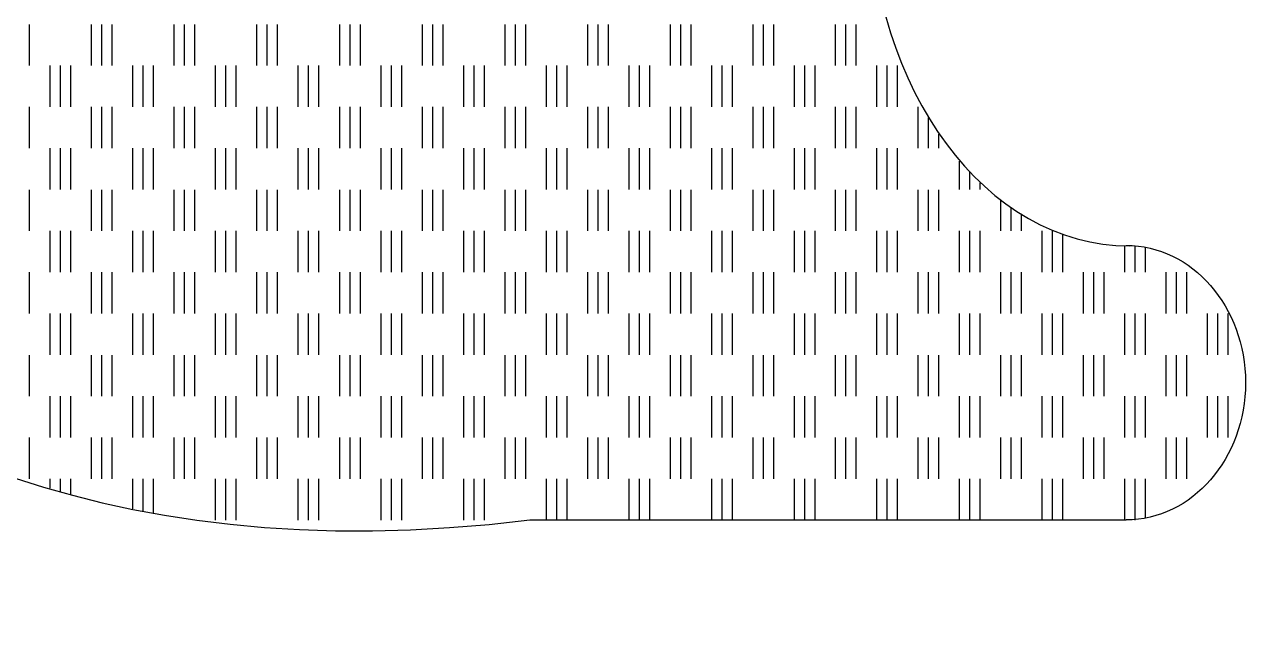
# Model space of a CAD drawing. Extents: x 5 to 365, y 4 to 206.
# Drawn here: x 35.22 to 64.76, y 129.45 to 144.07 of the extents above; entities that cross this region are included whole.
import ezdxf

# ---------------------------------------------------------------- set-up
doc = ezdxf.new("R2010")
doc.units = 0
doc.layers.add('Your_Design', color=7, linetype='CONTINUOUS')

msp = doc.modelspace()

# ---------------------------------------------------------------- linework, layer by layer
at = {"layer": 'Your_Design', "color": 1}
for points in [[(35.348845, 143.072351), (35.348845, 144.066539)], [(36.848845, 143.072351), (36.848845, 144.066539)], [(37.098845, 143.072351), (37.098845, 144.066539)], [(37.348844, 143.072351), (37.348844, 144.066539)], [(38.848845, 143.072351), (38.848845, 144.066539)], [(39.098844, 143.072351), (39.098844, 144.066539)], [(39.348844, 143.072351), (39.348844, 144.066539)], [(40.848844, 143.072351), (40.848844, 144.066539)], [(41.098844, 143.072351), (41.098844, 144.066539)], [(41.348843, 143.072351), (41.348843, 144.066539)], [(42.848847, 143.072351), (42.848847, 144.066539)], [(43.098847, 143.072351), (43.098847, 144.066539)], [(43.348846, 143.072351), (43.348846, 144.066539)], [(44.848847, 143.072351), (44.848847, 144.066539)], [(45.098847, 143.072351), (45.098847, 144.066539)], [(45.348846, 143.072351), (45.348846, 144.066539)], [(46.848843, 143.072351), (46.848843, 144.066539)], [(47.098843, 143.072351), (47.098843, 144.066539)], [(47.348842, 143.072351), (47.348842, 144.066539)], [(48.848843, 143.072351), (48.848843, 144.066539)], [(49.098842, 143.072351), (49.098842, 144.066539)], [(49.348842, 143.072351), (49.348842, 144.066539)], [(50.848849, 143.072351), (50.848849, 144.066539)], [(51.098849, 143.072351), (51.098849, 144.066539)], [(51.348848, 143.072351), (51.348848, 144.066539)], [(52.848845, 143.072351), (52.848845, 144.066539)], [(53.098845, 143.072351), (53.098845, 144.066539)], [(53.348844, 143.072351), (53.348844, 144.066539)], [(54.841422, 143.072358), (54.841422, 144.066539)], [(55.091422, 143.072358), (55.091422, 144.066539)], [(55.341421, 143.072358), (55.341421, 144.066539)], [(57.091418, 141.072355), (57.091418, 141.80777)], [(57.341417, 141.072355), (57.341417, 141.410895)], [(35.848847, 140.070537), (35.848847, 141.072355)], [(36.098847, 140.070537), (36.098847, 141.072355)], [(36.348846, 140.071542), (36.348846, 141.072355)], [(37.848847, 140.070537), (37.848847, 141.072355)], [(38.098846, 140.070537), (38.098846, 141.072355)], [(38.348846, 140.071542), (38.348846, 141.072355)], [(39.848846, 140.070537), (39.848846, 141.072355)], [(40.098846, 140.070537), (40.098846, 141.072355)], [(40.348845, 140.071542), (40.348845, 141.072355)], [(41.848846, 140.070537), (41.848846, 141.072355)], [(42.098845, 140.070537), (42.098845, 141.072355)], [(42.348845, 140.071542), (42.348845, 141.072355)], [(43.848849, 140.070537), (43.848849, 141.072355)], [(44.098849, 140.070537), (44.098849, 141.072355)], [(44.348848, 140.071542), (44.348848, 141.072355)], [(45.848849, 140.070537), (45.848849, 141.072355)], [(46.098848, 140.070537), (46.098848, 141.072355)], [(46.348848, 140.071542), (46.348848, 141.072355)], [(47.848845, 140.070537), (47.848845, 141.072355)], [(48.098844, 140.070537), (48.098844, 141.072355)], [(48.348844, 140.071542), (48.348844, 141.072355)], [(49.848844, 140.070537), (49.848844, 141.072355)], [(50.098844, 140.070537), (50.098844, 141.072355)], [(50.348843, 140.071542), (50.348843, 141.072355)], [(51.848847, 140.070537), (51.848847, 141.072355)], [(52.098847, 140.070537), (52.098847, 141.072355)], [(52.348846, 140.071542), (52.348846, 141.072355)], [(53.848847, 140.070537), (53.848847, 141.072355)], [(54.098846, 140.070537), (54.098846, 141.072355)], [(54.348846, 140.071542), (54.348846, 141.072355)], [(55.84142, 140.070537), (55.84142, 141.072355)], [(56.09142, 140.070537), (56.09142, 141.072355)], [(56.341419, 140.071542), (56.341419, 141.072355)], [(57.841416, 140.070537), (57.841416, 140.760524)], [(58.091416, 140.070537), (58.091416, 140.505392)], [(35.348845, 139.072348), (35.348845, 140.066536)], [(36.848845, 139.072348), (36.848845, 140.066536)], [(37.098845, 139.072348), (37.098845, 140.066536)], [(37.348844, 139.072348), (37.348844, 140.066536)], [(38.848845, 139.072348), (38.848845, 140.066536)], [(39.098844, 139.072348), (39.098844, 140.066536)], [(39.348844, 139.072348), (39.348844, 140.066536)], [(40.848844, 139.072348), (40.848844, 140.066536)], [(41.098844, 139.072348), (41.098844, 140.066536)], [(41.348843, 139.072348), (41.348843, 140.066536)], [(42.848847, 139.072348), (42.848847, 140.066536)], [(43.098847, 139.072348), (43.098847, 140.066536)], [(43.348846, 139.072348), (43.348846, 140.066536)], [(44.848847, 139.072348), (44.848847, 140.066536)], [(45.098847, 139.072348), (45.098847, 140.066536)], [(45.348846, 139.072348), (45.348846, 140.066536)], [(46.848843, 139.072348), (46.848843, 140.066536)], [(47.098843, 139.072348), (47.098843, 140.066536)], [(47.348842, 139.072348), (47.348842, 140.066536)], [(48.848843, 139.072348), (48.848843, 140.066536)], [(49.098842, 139.072348), (49.098842, 140.066536)], [(49.348842, 139.072348), (49.348842, 140.066536)], [(50.848849, 139.072348), (50.848849, 140.066536)], [(51.098849, 139.072348), (51.098849, 140.066536)], [(51.348848, 139.072348), (51.348848, 140.066536)], [(52.848845, 139.072348), (52.848845, 140.066536)], [(53.098845, 139.072348), (53.098845, 140.066536)], [(53.348844, 139.072348), (53.348844, 140.066536)], [(54.841422, 139.072348), (54.841422, 140.066536)], [(55.091422, 139.072348), (55.091422, 140.066536)], [(55.341421, 139.072348), (55.341421, 140.066536)], [(56.841418, 139.072348), (56.841418, 140.066536)], [(57.091418, 139.072348), (57.091418, 140.066536)], [(57.341417, 139.072348), (57.341417, 140.066536)], [(58.341415, 140.071542), (58.341415, 140.231357)], [(58.841414, 139.072348), (58.841414, 139.830306)], [(59.091414, 139.072348), (59.091414, 139.641312)], [(59.341413, 139.072348), (59.341413, 139.480675)], [(60.341411, 138.07235), (60.341411, 138.97785)], [(61.841419, 138.07235), (61.841419, 138.703826)], [(62.091418, 138.07235), (62.091418, 138.71327)], [(62.341418, 138.07235), (62.341418, 138.675473)], [(35.848847, 136.070538), (35.848847, 137.072352)], [(36.098847, 136.070538), (36.098847, 137.072352)], [(36.348846, 136.071539), (36.348846, 137.072352)], [(37.848847, 136.070538), (37.848847, 137.072352)], [(38.098846, 136.070538), (38.098846, 137.072352)], [(38.348846, 136.071539), (38.348846, 137.072352)], [(39.848846, 136.070538), (39.848846, 137.072352)], [(40.098846, 136.070538), (40.098846, 137.072352)], [(40.348845, 136.071539), (40.348845, 137.072352)], [(41.848846, 136.070538), (41.848846, 137.072352)], [(42.098845, 136.070538), (42.098845, 137.072352)], [(42.348845, 136.071539), (42.348845, 137.072352)], [(43.848849, 136.070538), (43.848849, 137.072352)], [(44.098849, 136.070538), (44.098849, 137.072352)], [(44.348848, 136.071539), (44.348848, 137.072352)], [(45.848849, 136.070538), (45.848849, 137.072352)], [(46.098848, 136.070538), (46.098848, 137.072352)], [(46.348848, 136.071539), (46.348848, 137.072352)], [(47.848845, 136.070538), (47.848845, 137.072352)], [(48.098844, 136.070538), (48.098844, 137.072352)], [(48.348844, 136.071539), (48.348844, 137.072352)], [(49.848844, 136.070538), (49.848844, 137.072352)], [(50.098844, 136.070538), (50.098844, 137.072352)], [(50.348843, 136.071539), (50.348843, 137.072352)], [(51.848847, 136.070538), (51.848847, 137.072352)], [(52.098847, 136.070538), (52.098847, 137.072352)], [(52.348846, 136.071539), (52.348846, 137.072352)], [(53.848847, 136.070538), (53.848847, 137.072352)], [(54.098846, 136.070538), (54.098846, 137.072352)], [(54.348846, 136.071539), (54.348846, 137.072352)], [(55.84142, 136.070538), (55.84142, 137.072352)], [(56.09142, 136.070538), (56.09142, 137.072352)], [(56.341419, 136.071539), (56.341419, 137.072352)], [(57.841416, 136.070545), (57.841416, 137.072352)], [(58.091416, 136.070545), (58.091416, 137.072352)], [(58.341415, 136.071539), (58.341415, 137.072352)], [(59.841412, 136.070538), (59.841412, 137.072352)], [(60.091412, 136.070538), (60.091412, 137.072352)], [(60.341411, 136.071539), (60.341411, 137.072352)], [(61.841419, 136.070545), (61.841419, 137.072352)], [(62.091418, 136.070545), (62.091418, 137.072352)], [(62.341418, 136.071539), (62.341418, 137.072352)], [(63.841418, 136.070538), (63.841418, 137.072352)], [(64.091418, 136.070538), (64.091418, 137.072352)], [(64.341417, 136.071539), (64.341417, 137.072352)], [(35.348845, 135.072349), (35.348845, 136.066537)], [(36.848845, 135.072349), (36.848845, 136.066537)], [(37.098845, 135.072349), (37.098845, 136.066537)], [(37.348844, 135.072349), (37.348844, 136.066537)], [(38.848845, 135.07236), (38.848845, 136.066537)], [(39.098844, 135.07236), (39.098844, 136.066537)], [(39.348844, 135.07236), (39.348844, 136.066537)], [(40.848844, 135.072349), (40.848844, 136.066537)], [(41.098844, 135.072349), (41.098844, 136.066537)], [(41.348843, 135.072349), (41.348843, 136.066537)], [(42.848847, 135.072349), (42.848847, 136.066537)], [(43.098847, 135.072349), (43.098847, 136.066537)], [(43.348846, 135.072349), (43.348846, 136.066537)], [(44.848847, 135.072349), (44.848847, 136.066537)], [(45.098847, 135.072349), (45.098847, 136.066537)], [(45.348846, 135.072349), (45.348846, 136.066537)], [(46.848843, 135.07236), (46.848843, 136.066537)], [(47.098843, 135.07236), (47.098843, 136.066537)], [(47.348842, 135.07236), (47.348842, 136.066537)], [(48.848843, 135.072349), (48.848843, 136.066537)], [(49.098842, 135.072349), (49.098842, 136.066537)], [(49.348842, 135.072349), (49.348842, 136.066537)], [(50.848849, 135.072349), (50.848849, 136.066537)], [(51.098849, 135.072349), (51.098849, 136.066537)], [(51.348848, 135.072349), (51.348848, 136.066537)], [(52.848845, 135.072349), (52.848845, 136.066537)], [(53.098845, 135.072349), (53.098845, 136.066537)], [(53.348844, 135.072349), (53.348844, 136.066537)], [(54.841422, 135.07236), (54.841422, 136.066544)], [(55.091422, 135.07236), (55.091422, 136.066544)], [(55.341421, 135.07236), (55.341421, 136.066544)], [(56.841418, 135.07236), (56.841418, 136.066544)], [(57.091418, 135.07236), (57.091418, 136.066544)], [(57.341417, 135.07236), (57.341417, 136.066544)], [(58.841414, 135.07236), (58.841414, 136.066544)], [(59.091414, 135.07236), (59.091414, 136.066544)], [(59.341413, 135.07236), (59.341413, 136.066544)], [(60.841421, 135.07236), (60.841421, 136.066544)], [(61.09142, 135.07236), (61.09142, 136.066544)], [(61.34142, 135.07236), (61.34142, 136.066544)], [(62.841417, 135.07236), (62.841417, 136.066544)], [(63.091416, 135.07236), (63.091416, 136.066544)], [(63.341416, 135.07236), (63.341416, 136.066544)], [(35.848847, 132.84539), (35.848847, 133.072353)], [(36.098847, 132.769793), (36.098847, 133.072353)], [(36.348846, 132.676304), (36.348846, 133.072353)], [(37.848847, 132.344569), (37.848847, 133.072353)], [(38.098846, 132.278423), (38.098846, 133.072353)], [(38.348846, 132.232181), (38.348846, 133.072353)], [(39.848846, 132.070546), (39.848846, 133.072353)], [(40.098846, 132.070546), (40.098846, 133.072353)], [(40.348845, 132.07154), (40.348845, 133.072353)], [(41.848846, 132.070535), (41.848846, 133.072353)], [(42.098845, 132.070535), (42.098845, 133.072353)], [(42.348845, 132.07154), (42.348845, 133.072353)], [(43.848849, 132.070535), (43.848849, 133.072353)], [(44.098849, 132.070535), (44.098849, 133.072353)], [(44.348848, 132.07154), (44.348848, 133.072353)], [(45.848849, 132.070535), (45.848849, 133.072353)], [(46.098848, 132.070535), (46.098848, 133.072353)], [(46.348848, 132.07154), (46.348848, 133.072353)], [(47.848845, 132.070546), (47.848845, 133.072353)], [(48.098844, 132.070546), (48.098844, 133.072353)], [(48.348844, 132.07154), (48.348844, 133.072353)], [(49.848844, 132.070535), (49.848844, 133.072353)], [(50.098844, 132.070535), (50.098844, 133.072353)], [(50.348843, 132.07154), (50.348843, 133.072353)], [(51.848847, 132.070535), (51.848847, 133.072353)], [(52.098847, 132.070535), (52.098847, 133.072353)], [(52.348846, 132.07154), (52.348846, 133.072353)], [(53.848847, 132.070535), (53.848847, 133.072353)], [(54.098846, 132.070535), (54.098846, 133.072353)], [(54.348846, 132.07154), (54.348846, 133.072353)], [(55.84142, 132.070546), (55.84142, 133.072353)], [(56.09142, 132.070546), (56.09142, 133.072353)], [(56.341419, 132.07154), (56.341419, 133.072353)], [(57.841416, 132.070546), (57.841416, 133.072353)], [(58.091416, 132.070546), (58.091416, 133.072353)], [(58.341415, 132.07154), (58.341415, 133.072353)], [(59.841412, 132.070546), (59.841412, 133.072353)], [(60.091412, 132.070546), (60.091412, 133.072353)], [(60.341411, 132.07154), (60.341411, 133.072353)], [(61.841419, 132.070546), (61.841419, 133.072353)], [(62.091418, 132.070546), (62.091418, 133.072353)], [(62.341418, 132.137686), (62.341418, 133.072353)], [(47.45065, 132.076933), (61.871487, 132.076933)]]:
    msp.add_lwpolyline(points, dxfattribs=at)
for points in [[(21.012446, 147.14746), (21.012446, 147.14746), (26.162747, 129.445565), (47.45065, 132.076933)], [(55.681886, 147.155575), (55.681886, 142.490162), (58.486629, 138.708091), (61.946438, 138.708091)], [(35.848847, 142.072353), (35.848847, 143.041098), (35.848847, 143.072351), (35.848847, 143.072351)], [(36.098847, 142.072353), (36.098847, 143.041098), (36.098847, 143.072351), (36.098847, 143.072351)], [(36.348846, 142.072353), (36.348846, 143.041098), (36.348846, 143.072351), (36.348846, 143.072351)], [(37.848847, 142.072353), (37.848847, 143.041098), (37.848847, 143.072351), (37.848847, 143.072351)], [(38.098846, 142.072353), (38.098846, 143.041098), (38.098846, 143.072351), (38.098846, 143.072351)], [(38.348846, 142.072353), (38.348846, 143.041098), (38.348846, 143.072351), (38.348846, 143.072351)], [(39.848846, 142.072353), (39.848846, 143.041098), (39.848846, 143.072351), (39.848846, 143.072351)], [(40.098846, 142.072353), (40.098846, 143.041098), (40.098846, 143.072351), (40.098846, 143.072351)], [(40.348845, 142.072353), (40.348845, 143.041098), (40.348845, 143.072351), (40.348845, 143.072351)], [(41.848846, 142.072353), (41.848846, 143.041098), (41.848846, 143.072351), (41.848846, 143.072351)], [(42.098845, 142.072353), (42.098845, 143.041098), (42.098845, 143.072351), (42.098845, 143.072351)], [(42.348845, 142.072353), (42.348845, 143.041098), (42.348845, 143.072351), (42.348845, 143.072351)], [(43.848849, 142.072353), (43.848849, 143.041098), (43.848849, 143.072351), (43.848849, 143.072351)], [(44.098849, 142.072353), (44.098849, 143.041098), (44.098849, 143.072351), (44.098849, 143.072351)], [(44.348848, 142.072353), (44.348848, 143.041098), (44.348848, 143.072351), (44.348848, 143.072351)], [(45.848849, 142.072353), (45.848849, 143.041098), (45.848849, 143.072351), (45.848849, 143.072351)], [(46.098848, 142.072353), (46.098848, 143.041098), (46.098848, 143.072351), (46.098848, 143.072351)], [(46.348848, 142.072353), (46.348848, 143.041098), (46.348848, 143.072351), (46.348848, 143.072351)], [(47.848845, 142.072353), (47.848845, 143.041098), (47.848845, 143.072351), (47.848845, 143.072351)], [(48.098844, 142.072353), (48.098844, 143.041098), (48.098844, 143.072351), (48.098844, 143.072351)], [(48.348844, 142.072353), (48.348844, 143.041098), (48.348844, 143.072351), (48.348844, 143.072351)], [(49.848844, 142.072353), (49.848844, 143.041098), (49.848844, 143.072351), (49.848844, 143.072351)], [(50.098844, 142.072353), (50.098844, 143.041098), (50.098844, 143.072351), (50.098844, 143.072351)], [(50.348843, 142.072353), (50.348843, 143.041098), (50.348843, 143.072351), (50.348843, 143.072351)], [(51.848847, 142.072353), (51.848847, 143.041098), (51.848847, 143.072351), (51.848847, 143.072351)], [(52.098847, 142.072353), (52.098847, 143.041098), (52.098847, 143.072351), (52.098847, 143.072351)], [(52.348846, 142.072353), (52.348846, 143.041098), (52.348846, 143.072351), (52.348846, 143.072351)], [(53.848847, 142.072353), (53.848847, 143.041098), (53.848847, 143.072351), (53.848847, 143.072351)], [(54.098846, 142.072353), (54.098846, 143.041098), (54.098846, 143.072351), (54.098846, 143.072351)], [(54.348846, 142.072353), (54.348846, 143.041098), (54.348846, 143.072351), (54.348846, 143.072351)], [(55.84142, 142.072353), (55.84142, 143.041105), (55.84142, 143.072358), (55.84142, 143.072358)], [(56.09142, 142.072353), (56.09142, 143.041105), (56.09142, 143.072358), (56.09142, 143.072358)], [(56.341419, 142.072353), (56.341419, 143.041105), (56.341419, 143.072351), (56.341419, 143.072351)], [(35.348845, 141.072355), (35.348845, 142.0411), (35.348845, 142.072353), (35.348845, 142.072353)], [(36.848845, 141.072355), (36.848845, 142.0411), (36.848845, 142.072353), (36.848845, 142.072353)], [(37.098845, 141.072355), (37.098845, 142.0411), (37.098845, 142.072353), (37.098845, 142.072353)], [(37.348844, 141.072355), (37.348844, 142.0411), (37.348844, 142.072353), (37.348844, 142.072353)], [(38.848845, 141.072355), (38.848845, 142.0411), (38.848845, 142.072353), (38.848845, 142.072353)], [(39.098844, 141.072355), (39.098844, 142.0411), (39.098844, 142.072353), (39.098844, 142.072353)], [(39.348844, 141.072355), (39.348844, 142.0411), (39.348844, 142.072353), (39.348844, 142.072353)], [(40.848844, 141.072355), (40.848844, 142.0411), (40.848844, 142.072353), (40.848844, 142.072353)], [(41.098844, 141.072355), (41.098844, 142.0411), (41.098844, 142.072353), (41.098844, 142.072353)], [(41.348843, 141.072355), (41.348843, 142.0411), (41.348843, 142.072353), (41.348843, 142.072353)], [(42.848847, 141.072355), (42.848847, 142.0411), (42.848847, 142.072353), (42.848847, 142.072353)], [(43.098847, 141.072355), (43.098847, 142.0411), (43.098847, 142.072353), (43.098847, 142.072353)], [(43.348846, 141.072355), (43.348846, 142.0411), (43.348846, 142.072353), (43.348846, 142.072353)], [(44.848847, 141.072355), (44.848847, 142.0411), (44.848847, 142.072353), (44.848847, 142.072353)], [(45.098847, 141.072355), (45.098847, 142.0411), (45.098847, 142.072353), (45.098847, 142.072353)], [(45.348846, 141.072355), (45.348846, 142.0411), (45.348846, 142.072353), (45.348846, 142.072353)], [(46.848843, 141.072355), (46.848843, 142.0411), (46.848843, 142.072353), (46.848843, 142.072353)], [(47.098843, 141.072355), (47.098843, 142.0411), (47.098843, 142.072353), (47.098843, 142.072353)], [(47.348842, 141.072355), (47.348842, 142.0411), (47.348842, 142.072353), (47.348842, 142.072353)], [(48.848843, 141.072355), (48.848843, 142.0411), (48.848843, 142.072353), (48.848843, 142.072353)], [(49.098842, 141.072355), (49.098842, 142.0411), (49.098842, 142.072353), (49.098842, 142.072353)], [(49.348842, 141.072355), (49.348842, 142.0411), (49.348842, 142.072353), (49.348842, 142.072353)], [(50.848849, 141.072355), (50.848849, 142.0411), (50.848849, 142.072353), (50.848849, 142.072353)], [(51.098849, 141.072355), (51.098849, 142.0411), (51.098849, 142.072353), (51.098849, 142.072353)], [(51.348848, 141.072355), (51.348848, 142.0411), (51.348848, 142.072353), (51.348848, 142.072353)], [(52.848845, 141.072355), (52.848845, 142.0411), (52.848845, 142.072353), (52.848845, 142.072353)], [(53.098845, 141.072355), (53.098845, 142.0411), (53.098845, 142.072353), (53.098845, 142.072353)], [(53.348844, 141.072355), (53.348844, 142.0411), (53.348844, 142.072353), (53.348844, 142.072353)], [(54.841422, 141.072355), (54.841422, 142.041107), (54.841422, 142.072353), (54.841422, 142.072353)], [(55.091422, 141.072355), (55.091422, 142.0411), (55.091422, 142.072353), (55.091422, 142.072353)], [(55.341421, 141.072355), (55.341421, 142.041107), (55.341421, 142.072353), (55.341421, 142.072353)], [(56.841418, 141.072355), (56.841418, 142.041107), (56.841418, 142.072353), (56.841418, 142.072353)], [(35.848847, 138.07235), (35.848847, 139.041096), (35.848847, 139.072348), (35.848847, 139.072348)], [(36.098847, 138.07235), (36.098847, 139.041096), (36.098847, 139.072348), (36.098847, 139.072348)], [(36.348846, 138.07235), (36.348846, 139.041096), (36.348846, 139.072348), (36.348846, 139.072348)], [(37.848847, 138.07235), (37.848847, 139.041096), (37.848847, 139.072348), (37.848847, 139.072348)], [(38.098846, 138.07235), (38.098846, 139.041096), (38.098846, 139.072348), (38.098846, 139.072348)], [(38.348846, 138.07235), (38.348846, 139.041096), (38.348846, 139.072348), (38.348846, 139.072348)], [(39.848846, 138.07235), (39.848846, 139.041096), (39.848846, 139.072348), (39.848846, 139.072348)], [(40.098846, 138.07235), (40.098846, 139.041096), (40.098846, 139.072348), (40.098846, 139.072348)], [(40.348845, 138.07235), (40.348845, 139.041096), (40.348845, 139.072348), (40.348845, 139.072348)], [(41.848846, 138.07235), (41.848846, 139.041096), (41.848846, 139.072348), (41.848846, 139.072348)], [(42.098845, 138.07235), (42.098845, 139.041096), (42.098845, 139.072348), (42.098845, 139.072348)], [(42.348845, 138.07235), (42.348845, 139.041096), (42.348845, 139.072348), (42.348845, 139.072348)], [(43.848849, 138.07235), (43.848849, 139.041096), (43.848849, 139.072348), (43.848849, 139.072348)], [(44.098849, 138.07235), (44.098849, 139.041096), (44.098849, 139.072348), (44.098849, 139.072348)], [(44.348848, 138.07235), (44.348848, 139.041096), (44.348848, 139.072348), (44.348848, 139.072348)], [(45.848849, 138.07235), (45.848849, 139.041096), (45.848849, 139.072348), (45.848849, 139.072348)], [(46.098848, 138.07235), (46.098848, 139.041096), (46.098848, 139.072348), (46.098848, 139.072348)], [(46.348848, 138.07235), (46.348848, 139.041096), (46.348848, 139.072348), (46.348848, 139.072348)], [(47.848845, 138.07235), (47.848845, 139.041096), (47.848845, 139.072348), (47.848845, 139.072348)], [(48.098844, 138.07235), (48.098844, 139.041096), (48.098844, 139.072348), (48.098844, 139.072348)], [(48.348844, 138.07235), (48.348844, 139.041096), (48.348844, 139.072348), (48.348844, 139.072348)], [(49.848844, 138.07235), (49.848844, 139.041096), (49.848844, 139.072348), (49.848844, 139.072348)], [(50.098844, 138.07235), (50.098844, 139.041096), (50.098844, 139.072348), (50.098844, 139.072348)], [(50.348843, 138.07235), (50.348843, 139.041096), (50.348843, 139.072348), (50.348843, 139.072348)], [(51.848847, 138.07235), (51.848847, 139.041096), (51.848847, 139.072348), (51.848847, 139.072348)], [(52.098847, 138.07235), (52.098847, 139.041096), (52.098847, 139.072348), (52.098847, 139.072348)], [(52.348846, 138.07235), (52.348846, 139.041096), (52.348846, 139.072348), (52.348846, 139.072348)], [(53.848847, 138.07235), (53.848847, 139.041096), (53.848847, 139.072348), (53.848847, 139.072348)], [(54.098846, 138.07235), (54.098846, 139.041096), (54.098846, 139.072348), (54.098846, 139.072348)], [(54.348846, 138.07235), (54.348846, 139.041096), (54.348846, 139.072348), (54.348846, 139.072348)], [(55.84142, 138.07235), (55.84142, 139.041096), (55.84142, 139.072348), (55.84142, 139.072348)], [(56.09142, 138.07235), (56.09142, 139.041096), (56.09142, 139.072348), (56.09142, 139.072348)], [(56.341419, 138.07235), (56.341419, 139.041096), (56.341419, 139.072348), (56.341419, 139.072348)], [(57.841416, 138.07235), (57.841416, 139.041096), (57.841416, 139.072348), (57.841416, 139.072348)], [(58.091416, 138.07235), (58.091416, 139.041096), (58.091416, 139.072348), (58.091416, 139.072348)], [(58.341415, 138.07235), (58.341415, 139.041096), (58.341415, 139.072348), (58.341415, 139.072348)], [(59.841412, 138.07235), (59.841412, 139.041096), (59.841412, 139.072348), (59.841412, 139.072348)], [(60.091412, 138.07235), (60.091412, 139.041096), (60.091412, 139.072348), (60.091412, 139.072348)], [(61.87126, 138.719977), (63.466726, 138.719977), (64.760278, 137.23262), (64.760278, 135.397841)], [(35.348845, 137.072352), (35.348845, 138.041101), (35.348845, 138.07235), (35.348845, 138.07235)], [(36.848845, 137.072352), (36.848845, 138.041101), (36.848845, 138.07235), (36.848845, 138.07235)], [(37.098845, 137.072352), (37.098845, 138.041098), (37.098845, 138.07235), (37.098845, 138.07235)], [(37.348844, 137.072352), (37.348844, 138.041101), (37.348844, 138.07235), (37.348844, 138.07235)], [(38.848845, 137.072352), (38.848845, 138.041101), (38.848845, 138.07235), (38.848845, 138.07235)], [(39.098844, 137.072352), (39.098844, 138.041098), (39.098844, 138.07235), (39.098844, 138.07235)], [(39.348844, 137.072352), (39.348844, 138.041101), (39.348844, 138.07235), (39.348844, 138.07235)], [(40.848844, 137.072352), (40.848844, 138.041101), (40.848844, 138.07235), (40.848844, 138.07235)], [(41.098844, 137.072352), (41.098844, 138.041098), (41.098844, 138.07235), (41.098844, 138.07235)], [(41.348843, 137.072352), (41.348843, 138.041101), (41.348843, 138.07235), (41.348843, 138.07235)], [(42.848847, 137.072352), (42.848847, 138.041101), (42.848847, 138.07235), (42.848847, 138.07235)], [(43.098847, 137.072352), (43.098847, 138.041098), (43.098847, 138.07235), (43.098847, 138.07235)], [(43.348846, 137.072352), (43.348846, 138.041101), (43.348846, 138.07235), (43.348846, 138.07235)], [(44.848847, 137.072352), (44.848847, 138.041101), (44.848847, 138.07235), (44.848847, 138.07235)], [(45.098847, 137.072352), (45.098847, 138.041098), (45.098847, 138.07235), (45.098847, 138.07235)], [(45.348846, 137.072352), (45.348846, 138.041101), (45.348846, 138.07235), (45.348846, 138.07235)], [(46.848843, 137.072352), (46.848843, 138.041101), (46.848843, 138.07235), (46.848843, 138.07235)], [(47.098843, 137.072352), (47.098843, 138.041098), (47.098843, 138.07235), (47.098843, 138.07235)], [(47.348842, 137.072352), (47.348842, 138.041101), (47.348842, 138.07235), (47.348842, 138.07235)], [(48.848843, 137.072352), (48.848843, 138.041101), (48.848843, 138.07235), (48.848843, 138.07235)], [(49.098842, 137.072352), (49.098842, 138.041098), (49.098842, 138.07235), (49.098842, 138.07235)], [(49.348842, 137.072352), (49.348842, 138.041101), (49.348842, 138.07235), (49.348842, 138.07235)], [(50.848849, 137.072352), (50.848849, 138.041101), (50.848849, 138.07235), (50.848849, 138.07235)], [(51.098849, 137.072352), (51.098849, 138.041098), (51.098849, 138.07235), (51.098849, 138.07235)], [(51.348848, 137.072352), (51.348848, 138.041101), (51.348848, 138.07235), (51.348848, 138.07235)], [(52.848845, 137.072352), (52.848845, 138.041101), (52.848845, 138.07235), (52.848845, 138.07235)], [(53.098845, 137.072352), (53.098845, 138.041098), (53.098845, 138.07235), (53.098845, 138.07235)], [(53.348844, 137.072352), (53.348844, 138.041101), (53.348844, 138.07235), (53.348844, 138.07235)], [(54.841422, 137.072352), (54.841422, 138.041108), (54.841422, 138.07235), (54.841422, 138.07235)], [(55.091422, 137.072352), (55.091422, 138.041098), (55.091422, 138.07235), (55.091422, 138.07235)], [(55.341421, 137.072352), (55.341421, 138.041108), (55.341421, 138.07235), (55.341421, 138.07235)], [(56.841418, 137.072352), (56.841418, 138.041108), (56.841418, 138.07235), (56.841418, 138.07235)], [(57.091418, 137.072352), (57.091418, 138.041098), (57.091418, 138.07235), (57.091418, 138.07235)], [(57.341417, 137.072352), (57.341417, 138.041108), (57.341417, 138.07235), (57.341417, 138.07235)], [(58.841414, 137.072352), (58.841414, 138.041108), (58.841414, 138.07235), (58.841414, 138.07235)], [(59.091414, 137.072352), (59.091414, 138.041098), (59.091414, 138.07235), (59.091414, 138.07235)], [(59.341413, 137.072352), (59.341413, 138.041108), (59.341413, 138.07235), (59.341413, 138.07235)], [(60.841421, 137.072352), (60.841421, 138.041108), (60.841421, 138.07235), (60.841421, 138.07235)], [(61.09142, 137.072352), (61.09142, 138.041098), (61.09142, 138.07235), (61.09142, 138.07235)], [(61.34142, 137.072352), (61.34142, 138.041108), (61.34142, 138.07235), (61.34142, 138.07235)], [(62.841417, 137.072352), (62.841417, 138.041108), (62.841417, 138.07235), (62.841417, 138.07235)], [(63.091416, 137.072352), (63.091416, 138.041098), (63.091416, 138.07235), (63.091416, 138.07235)], [(63.341416, 137.072352), (63.341416, 138.041108), (63.341416, 138.07235), (63.341416, 138.07235)], [(64.760278, 135.397841), (64.760278, 133.56308), (63.466904, 132.075706), (61.871438, 132.075706)], [(35.848847, 134.072351), (35.848847, 135.041097), (35.848847, 135.072349), (35.848847, 135.072349)], [(36.098847, 134.072351), (36.098847, 135.041097), (36.098847, 135.072349), (36.098847, 135.072349)], [(36.348846, 134.072351), (36.348846, 135.041097), (36.348846, 135.072349), (36.348846, 135.072349)], [(37.848847, 134.072351), (37.848847, 135.041097), (37.848847, 135.072349), (37.848847, 135.072349)], [(38.098846, 134.072351), (38.098846, 135.041097), (38.098846, 135.072349), (38.098846, 135.072349)], [(38.348846, 134.072351), (38.348846, 135.041097), (38.348846, 135.072349), (38.348846, 135.072349)], [(39.848846, 134.072351), (39.848846, 135.041107), (39.848846, 135.07236), (39.848846, 135.07236)], [(40.098846, 134.072351), (40.098846, 135.041107), (40.098846, 135.07236), (40.098846, 135.07236)], [(40.348845, 134.072351), (40.348845, 135.041107), (40.348845, 135.072349), (40.348845, 135.072349)], [(41.848846, 134.072351), (41.848846, 135.041097), (41.848846, 135.072349), (41.848846, 135.072349)], [(42.098845, 134.072351), (42.098845, 135.041097), (42.098845, 135.072349), (42.098845, 135.072349)], [(42.348845, 134.072351), (42.348845, 135.041097), (42.348845, 135.072349), (42.348845, 135.072349)], [(43.848849, 134.072351), (43.848849, 135.041097), (43.848849, 135.072349), (43.848849, 135.072349)], [(44.098849, 134.072351), (44.098849, 135.041097), (44.098849, 135.072349), (44.098849, 135.072349)], [(44.348848, 134.072351), (44.348848, 135.041097), (44.348848, 135.072349), (44.348848, 135.072349)], [(45.848849, 134.072351), (45.848849, 135.041097), (45.848849, 135.072349), (45.848849, 135.072349)], [(46.098848, 134.072351), (46.098848, 135.041097), (46.098848, 135.072349), (46.098848, 135.072349)], [(46.348848, 134.072351), (46.348848, 135.041097), (46.348848, 135.072349), (46.348848, 135.072349)], [(47.848845, 134.072351), (47.848845, 135.041107), (47.848845, 135.07236), (47.848845, 135.07236)], [(48.098844, 134.072351), (48.098844, 135.041107), (48.098844, 135.07236), (48.098844, 135.07236)], [(48.348844, 134.072351), (48.348844, 135.041107), (48.348844, 135.072349), (48.348844, 135.072349)], [(49.848844, 134.072351), (49.848844, 135.041097), (49.848844, 135.072349), (49.848844, 135.072349)], [(50.098844, 134.072351), (50.098844, 135.041097), (50.098844, 135.072349), (50.098844, 135.072349)], [(50.348843, 134.072351), (50.348843, 135.041097), (50.348843, 135.072349), (50.348843, 135.072349)], [(51.848847, 134.072351), (51.848847, 135.041097), (51.848847, 135.072349), (51.848847, 135.072349)], [(52.098847, 134.072351), (52.098847, 135.041097), (52.098847, 135.072349), (52.098847, 135.072349)], [(52.348846, 134.072351), (52.348846, 135.041097), (52.348846, 135.072349), (52.348846, 135.072349)], [(53.848847, 134.072351), (53.848847, 135.041097), (53.848847, 135.072349), (53.848847, 135.072349)], [(54.098846, 134.072351), (54.098846, 135.041097), (54.098846, 135.072349), (54.098846, 135.072349)], [(54.348846, 134.072351), (54.348846, 135.041097), (54.348846, 135.072349), (54.348846, 135.072349)], [(55.84142, 134.072351), (55.84142, 135.041107), (55.84142, 135.07236), (55.84142, 135.07236)], [(56.09142, 134.072351), (56.09142, 135.041107), (56.09142, 135.07236), (56.09142, 135.07236)], [(56.341419, 134.072351), (56.341419, 135.041107), (56.341419, 135.072349), (56.341419, 135.072349)], [(57.841416, 134.072362), (57.841416, 135.041107), (57.841416, 135.07236), (57.841416, 135.07236)], [(58.091416, 134.072362), (58.091416, 135.041107), (58.091416, 135.07236), (58.091416, 135.07236)], [(58.341415, 134.072362), (58.341415, 135.041107), (58.341415, 135.072349), (58.341415, 135.072349)], [(59.841412, 134.072351), (59.841412, 135.041107), (59.841412, 135.07236), (59.841412, 135.07236)], [(60.091412, 134.072351), (60.091412, 135.041107), (60.091412, 135.07236), (60.091412, 135.07236)], [(60.341411, 134.072351), (60.341411, 135.041107), (60.341411, 135.072349), (60.341411, 135.072349)], [(61.841419, 134.072362), (61.841419, 135.041107), (61.841419, 135.07236), (61.841419, 135.07236)], [(62.091418, 134.072362), (62.091418, 135.041107), (62.091418, 135.07236), (62.091418, 135.07236)], [(62.341418, 134.072362), (62.341418, 135.041107), (62.341418, 135.072349), (62.341418, 135.072349)], [(63.841418, 134.072351), (63.841418, 135.041107), (63.841418, 135.07236), (63.841418, 135.07236)], [(64.091418, 134.072351), (64.091418, 135.041107), (64.091418, 135.07236), (64.091418, 135.07236)], [(64.341417, 134.072351), (64.341417, 135.041107), (64.341417, 135.072349), (64.341417, 135.072349)], [(35.348845, 133.072353), (35.348845, 134.041099), (35.348845, 134.072351), (35.348845, 134.072351)], [(36.848845, 133.072353), (36.848845, 134.041099), (36.848845, 134.072351), (36.848845, 134.072351)], [(37.098845, 133.072353), (37.098845, 134.041099), (37.098845, 134.072351), (37.098845, 134.072351)], [(37.348844, 133.072353), (37.348844, 134.041099), (37.348844, 134.072351), (37.348844, 134.072351)], [(38.848845, 133.072353), (38.848845, 134.041099), (38.848845, 134.072351), (38.848845, 134.072351)], [(39.098844, 133.072353), (39.098844, 134.041099), (39.098844, 134.072351), (39.098844, 134.072351)], [(39.348844, 133.072353), (39.348844, 134.041099), (39.348844, 134.072351), (39.348844, 134.072351)], [(40.848844, 133.072353), (40.848844, 134.041099), (40.848844, 134.072351), (40.848844, 134.072351)], [(41.098844, 133.072353), (41.098844, 134.041099), (41.098844, 134.072351), (41.098844, 134.072351)], [(41.348843, 133.072353), (41.348843, 134.041099), (41.348843, 134.072351), (41.348843, 134.072351)], [(42.848847, 133.072353), (42.848847, 134.041099), (42.848847, 134.072351), (42.848847, 134.072351)], [(43.098847, 133.072353), (43.098847, 134.041099), (43.098847, 134.072351), (43.098847, 134.072351)], [(43.348846, 133.072353), (43.348846, 134.041099), (43.348846, 134.072351), (43.348846, 134.072351)], [(44.848847, 133.072353), (44.848847, 134.041099), (44.848847, 134.072351), (44.848847, 134.072351)], [(45.098847, 133.072353), (45.098847, 134.041099), (45.098847, 134.072351), (45.098847, 134.072351)], [(45.348846, 133.072353), (45.348846, 134.041099), (45.348846, 134.072351), (45.348846, 134.072351)], [(46.848843, 133.072353), (46.848843, 134.041099), (46.848843, 134.072351), (46.848843, 134.072351)], [(47.098843, 133.072353), (47.098843, 134.041099), (47.098843, 134.072351), (47.098843, 134.072351)], [(47.348842, 133.072353), (47.348842, 134.041099), (47.348842, 134.072351), (47.348842, 134.072351)], [(48.848843, 133.072353), (48.848843, 134.041099), (48.848843, 134.072351), (48.848843, 134.072351)], [(49.098842, 133.072353), (49.098842, 134.041099), (49.098842, 134.072351), (49.098842, 134.072351)], [(49.348842, 133.072353), (49.348842, 134.041099), (49.348842, 134.072351), (49.348842, 134.072351)], [(50.848849, 133.072353), (50.848849, 134.041099), (50.848849, 134.072351), (50.848849, 134.072351)], [(51.098849, 133.072353), (51.098849, 134.041099), (51.098849, 134.072351), (51.098849, 134.072351)], [(51.348848, 133.072353), (51.348848, 134.041099), (51.348848, 134.072351), (51.348848, 134.072351)], [(52.848845, 133.072353), (52.848845, 134.041099), (52.848845, 134.072351), (52.848845, 134.072351)], [(53.098845, 133.072353), (53.098845, 134.041099), (53.098845, 134.072351), (53.098845, 134.072351)], [(53.348844, 133.072353), (53.348844, 134.041099), (53.348844, 134.072351), (53.348844, 134.072351)], [(54.841422, 133.072353), (54.841422, 134.041109), (54.841422, 134.072362), (54.841422, 134.072362)], [(55.091422, 133.072353), (55.091422, 134.041099), (55.091422, 134.072351), (55.091422, 134.072351)], [(55.341421, 133.072353), (55.341421, 134.041109), (55.341421, 134.072351), (55.341421, 134.072351)], [(56.841418, 133.072353), (56.841418, 134.041109), (56.841418, 134.072362), (56.841418, 134.072362)], [(57.091418, 133.072353), (57.091418, 134.041109), (57.091418, 134.072362), (57.091418, 134.072362)], [(57.341417, 133.072353), (57.341417, 134.041109), (57.341417, 134.072351), (57.341417, 134.072351)], [(58.841414, 133.072353), (58.841414, 134.041109), (58.841414, 134.072362), (58.841414, 134.072362)], [(59.091414, 133.072353), (59.091414, 134.041099), (59.091414, 134.072351), (59.091414, 134.072351)], [(59.341413, 133.072353), (59.341413, 134.041109), (59.341413, 134.072351), (59.341413, 134.072351)], [(60.841421, 133.072353), (60.841421, 134.041109), (60.841421, 134.072362), (60.841421, 134.072362)], [(61.09142, 133.072353), (61.09142, 134.041109), (61.09142, 134.072362), (61.09142, 134.072362)], [(61.34142, 133.072353), (61.34142, 134.041109), (61.34142, 134.072351), (61.34142, 134.072351)], [(62.841417, 133.072353), (62.841417, 134.041109), (62.841417, 134.072362), (62.841417, 134.072362)], [(63.091416, 133.072353), (63.091416, 134.041099), (63.091416, 134.072351), (63.091416, 134.072351)], [(63.341416, 133.072353), (63.341416, 134.041109), (63.341416, 134.072351), (63.341416, 134.072351)]]:
    msp.add_open_spline(points, degree=3, dxfattribs=at)

doc.saveas('drawing.dxf')
